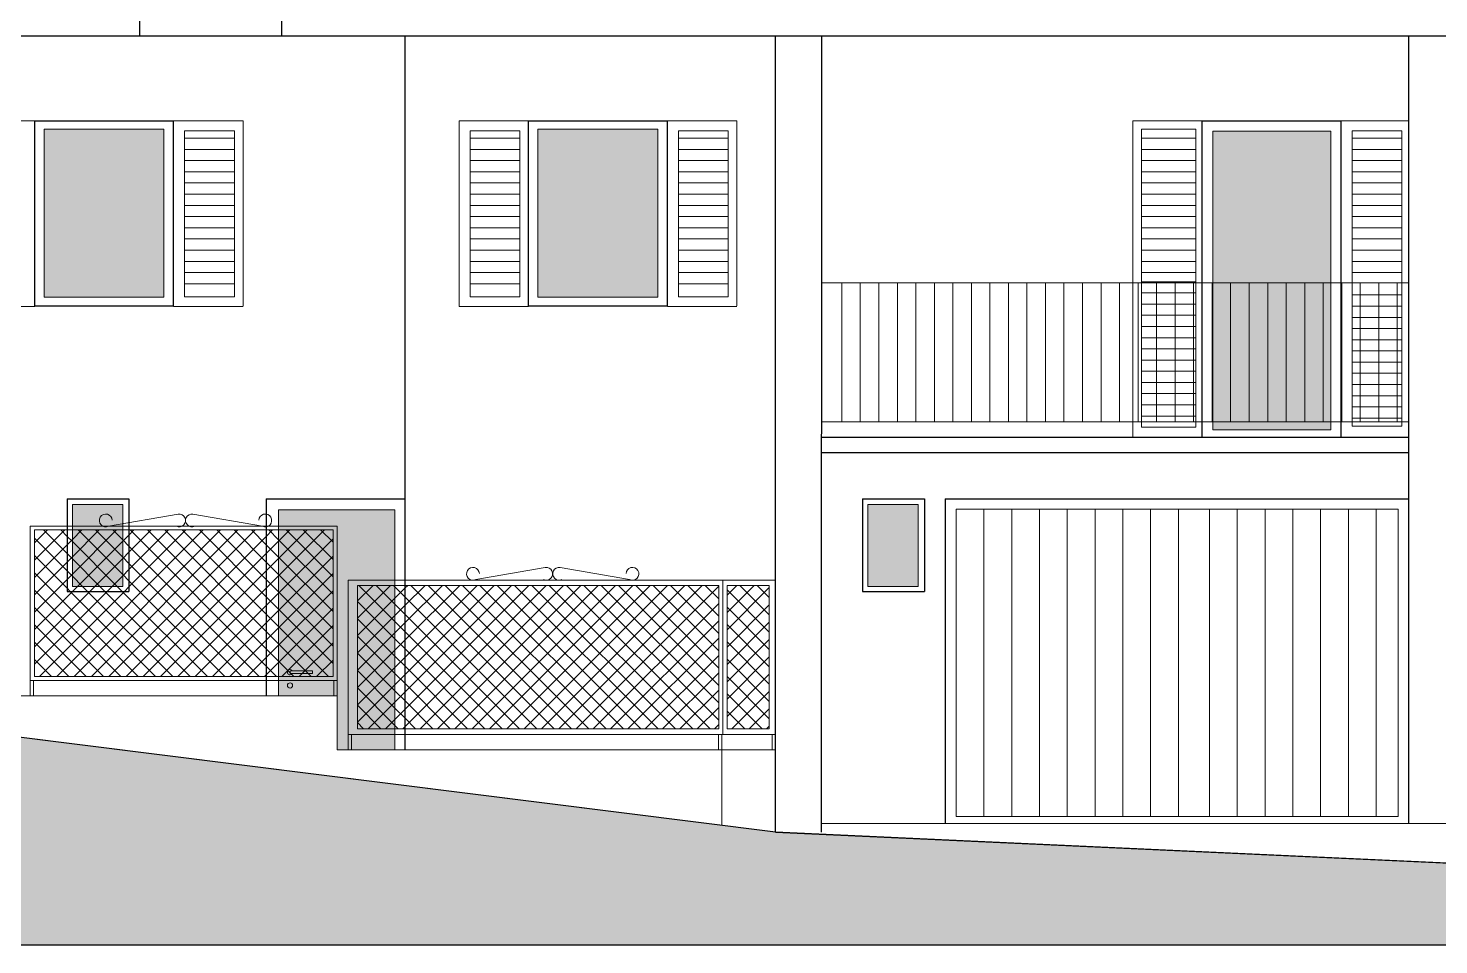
# Model space of a CAD drawing. Header units: millimetres. Extents: x -2768 to 386734, y -140 to 258833.
# Drawn here: x 189586 to 198727, y 137032 to 142972 of the extents above; entities that cross this region are included whole.
import ezdxf

# ---------------------------------------------------------------- set-up
doc = ezdxf.new("R2010")
doc.units = ezdxf.units.MM
for name, color, linetype, lineweight in [('GRIGLIATI', 9, 'Continuous', 0), ('parapetto', 251, 'Continuous', 9), ('rilievo', 7, 'Continuous', 25), ('VARIE', 4, 'Continuous', 13)]:
    doc.layers.add(name, color=color, linetype=linetype, lineweight=lineweight)
pattern_1 = [(45, (60438.22, 94638.37), (-56.1266, 56.1266), []), (135, (60438.22, 94638.37), (-56.1266, -56.1266), [])]

# ---------------------------------------------------------------- blocks, each defined once
blk = doc.blocks.new('CORNICE')
at = {"layer": 'GRIGLIATI', "linetype": 'ByBlock', "ltscale": 0.13}
blk.add_line((122172.1, 23177.5), (122623.1, 23256.6), dxfattribs=at)
for centre, start, end in [((122154.1, 23215), 1.97493, 295.64101), ((122629.2, 23215.4), 244.43617, 98.43443)]:
    blk.add_arc(centre, 41.6, start, end, dxfattribs=at)

msp = doc.modelspace()

# ---------------------------------------------------------------- hatches: boundary and pattern name
at = {"layer": 'GRIGLIATI', "ltscale": 0.13}
h = msp.add_hatch(dxfattribs=at)
h.set_pattern_fill('ANSI37', color=256, scale=0.25, style=0)
h.set_pattern_definition(pattern_1)
h.paths.add_polyline_path([(191128.3, 138771), (191128.3, 139720.6), (190238.9, 139720.6), (190238.9, 139322.3), (189838.9, 139322.3), (189838.9, 139720.6), (189627.2, 139720.6), (189627.2, 138771)])
h = msp.add_hatch(dxfattribs=at)
h.set_pattern_fill('ANSI37', color=256, scale=0.25, style=0)
h.set_pattern_definition(pattern_1)
h.paths.add_polyline_path([(190238.9, 139322.3), (190238.9, 139720.6), (190199.1, 139720.6), (190199.1, 139355), (189872.5, 139355), (189872.5, 139720.6), (189838.9, 139720.6), (189838.9, 139322.3)])
h = msp.add_hatch(dxfattribs=at)
h.set_pattern_fill('ANSI37', color=256, scale=0.25, style=0)
h.set_pattern_definition(pattern_1)
h.paths.add_polyline_path([(190199.1, 139355), (190199.1, 139720.6), (189872.5, 139720.6), (189872.5, 139355)])
h = msp.add_hatch(dxfattribs=at)
h.set_pattern_fill('ANSI37', color=256, scale=0.25, style=0)
h.set_pattern_definition(pattern_1)
h.paths.add_polyline_path([(191209.2, 138771), (191209.2, 139720.6), (191128.3, 139720.6), (191128.3, 138771)])
h = msp.add_hatch(dxfattribs=at)
h.set_pattern_fill('ANSI37', color=256, scale=0.25, style=0)
h.set_pattern_definition(pattern_1)
h.paths.add_polyline_path([(191561.5, 138771), (191561.5, 139720.6), (191209.2, 139720.6), (191209.2, 138771)])
h = msp.add_hatch(dxfattribs=at)
h.set_pattern_fill('ANSI37', color=256, scale=0.25, style=0)
h.set_pattern_definition(pattern_1)
h.paths.add_polyline_path([(191962.2, 138431.7), (191962.2, 139361.7), (191719.6, 139361.7), (191719.6, 138431.7)])
h = msp.add_hatch(dxfattribs=at)
h.set_pattern_fill('ANSI37', color=256, scale=0.25, style=0)
h.set_pattern_definition(pattern_1)
h.paths.add_polyline_path([(192028.3, 138431.7), (192028.3, 139361.7), (191962.2, 139361.7), (191962.2, 138431.7)])
h = msp.add_hatch(dxfattribs=at)
h.set_pattern_fill('ANSI37', color=256, scale=0.25, style=0)
h.set_pattern_definition(pattern_1)
h.paths.add_polyline_path([(194061.2, 138431.7), (194061.2, 139361.7), (192028.3, 139361.7), (192028.3, 138431.7)])
h = msp.add_hatch(dxfattribs=at)
h.set_pattern_fill('ANSI37', color=256, scale=0.25, style=0)
h.set_pattern_definition(pattern_1)
h.paths.add_polyline_path([(194115.1, 139361.7), (194115.1, 138431.7), (194388.2, 138431.7), (194388.2, 139361.7)])
at = {"layer": 'parapetto', "ltscale": 0.13}
h = msp.add_hatch(color=254, dxfattribs=at)
h.set_gradient(color1=(212, 206, 210), color2=(220, 215, 219), one_color=1)
h.paths.add_polyline_path([(194428.3, 137762.3), (183054.6, 139189.5), (183054.6, 137032.2), (207633.8, 137032.2), (207633.8, 137227.1), (198849.2, 137558.7), (198828.3, 137559.6)])
at = {"layer": 'rilievo', "linetype": 'ByBlock', "ltscale": 0.13}
h = msp.add_hatch(color=254, dxfattribs=at)
h.set_gradient(color1=(196, 192, 195), one_color=1)
h.paths.add_polyline_path([(189688.9, 142318.4), (189688.9, 141229.9), (190465.7, 141229.9), (190465.7, 142318.4)])
h = msp.add_hatch(color=254, dxfattribs=at)
h.set_gradient(color1=(196, 192, 195), one_color=1)
h.paths.add_polyline_path([(192888.9, 142318.4), (192888.9, 141229.9), (193665.7, 141229.9), (193665.7, 142318.4)])
h = msp.add_hatch(color=254, dxfattribs=at)
h.set_gradient(color1=(196, 192, 195), one_color=1)
h.paths.add_polyline_path([(197262.7, 142304.7), (197262.7, 140369.9), (198028.1, 140369.9), (198028.1, 142304.7)])
h = msp.add_hatch(color=254, dxfattribs=at)
h.set_gradient(color1=(196, 192, 195), one_color=1)
h.paths.add_polyline_path([(189872.5, 139885.7), (189872.5, 139355), (190199.1, 139355), (190199.1, 139885.7)])
h = msp.add_hatch(color=254, dxfattribs=at)
h.set_gradient(color1=(196, 192, 195), one_color=1)
h.paths.add_polyline_path([(195027.2, 139885.7), (195027.2, 139355), (195353.8, 139355), (195353.8, 139885.7)])
h = msp.add_hatch(color=254, dxfattribs=at)
h.set_gradient(color1=(196, 192, 195), one_color=1)
h.paths.add_polyline_path([(191962.2, 138295.2), (191962.2, 139851.1), (191209.2, 139851.1), (191209.2, 138645.7), (191589.1, 138645.7), (191589.1, 138295.2)])

# ---------------------------------------------------------------- linework, layer by layer
at = {"layer": 'GRIGLIATI', "ltscale": 0.13}
msp.add_line((194088.4, 138395.2), (194088.4, 139394.8), dxfattribs=at)
for points in [[(189599.7, 138745.7), (189599.7, 139745.3), (191589.1, 139745.3), (191589.1, 138745.7)], [(189627.2, 139720.6), (189627.2, 138771), (191561.5, 138771), (191561.5, 139720.6)], [(191660.7, 138395.2), (191660.7, 139394.8), (194428.3, 139394.8), (194428.3, 138395.2)], [(194061.2, 139361.7), (194061.2, 138431.7), (191719.6, 138431.7), (191719.6, 139361.7)], [(194115.1, 139361.7), (194115.1, 138431.7), (194388.2, 138431.7), (194388.2, 139361.7)], [(189599.7, 138745.7), (189599.7, 138645.7), (189621, 138645.7), (189621, 138745.7)], [(191567.8, 138745.7), (191567.8, 138645.7), (191589.1, 138645.7), (191589.1, 138745.7)], [(191660.7, 138395.2), (191660.7, 138295.2), (191681.9, 138295.2), (191681.9, 138395.2)], [(194059.6, 138395.2), (194059.6, 138295.2), (194080.9, 138295.2), (194080.9, 138395.2)], [(194407.1, 138395.2), (194407.1, 138295.2), (194428.3, 138295.2), (194428.3, 138395.2)]]:
    msp.add_lwpolyline(points, close=True, dxfattribs=at)
at = {"layer": 'parapetto', "ltscale": 0.13}
for p, q in [((189628.3, 141172.3), (189628.3, 142372.3)), ((189628.3, 142372.3), (189628.3, 141272.3)), ((190978.3, 141172.3), (190978.3, 142372.3)), ((190978.3, 142372.3), (190978.3, 141272.3)), ((192828.3, 142372.3), (192828.3, 141272.3)), ((194178.3, 141172.3), (194178.3, 142372.3)), ((194178.3, 142372.3), (194178.3, 141272.3)), ((196743.7, 142372.3), (196743.7, 140322.3)), ((197193.7, 142372.3), (196743.7, 142372.3)), ((197193.7, 140322.3), (197193.7, 142372.3)), ((190600, 142259.7), (190922.9, 142259.7)), ((192450, 142259.7), (192772.9, 142259.7)), ((193800, 142259.7), (194122.9, 142259.7)), ((196799.7, 142318.8), (196799.7, 140386.3)), ((197153.5, 142318.8), (196799.7, 142318.8)), ((196799.7, 142259.7), (197122.7, 142259.7)), ((196799.7, 142259.7), (197153.5, 142259.7)), ((197153.5, 140386.3), (197153.5, 142318.8)), ((198165.4, 142259.7), (198488.3, 142259.7)), ((190600, 142187.1), (190922.9, 142187.1)), ((192450, 142187.1), (192772.9, 142187.1)), ((193800, 142187.1), (194122.9, 142187.1)), ((196799.7, 142187.1), (197153.5, 142187.1)), ((198165.4, 142187.1), (198488.3, 142187.1)), ((190600, 142114.5), (190922.9, 142114.5)), ((192450, 142114.5), (192772.9, 142114.5)), ((193800, 142114.5), (194122.9, 142114.5)), ((196799.7, 142114.5), (197153.5, 142114.5)), ((198165.4, 142114.5), (198488.3, 142114.5)), ((190600, 142042), (190922.9, 142042)), ((190600, 141969.4), (190922.9, 141969.4)), ((192450, 142042), (192772.9, 142042)), ((192450, 141969.4), (192772.9, 141969.4)), ((193800, 142042), (194122.9, 142042)), ((193800, 141969.4), (194122.9, 141969.4)), ((196799.7, 142042), (197153.5, 142042)), ((196799.7, 141969.4), (197153.5, 141969.4)), ((198165.4, 142042), (198488.3, 142042)), ((198165.4, 141969.4), (198488.3, 141969.4)), ((190600, 141896.8), (190922.9, 141896.8)), ((192450, 141896.8), (192772.9, 141896.8)), ((193800, 141896.8), (194122.9, 141896.8)), ((196799.7, 141896.8), (197153.5, 141896.8)), ((198165.4, 141896.8), (198488.3, 141896.8)), ((190600, 141824.2), (190922.9, 141824.2)), ((192450, 141824.2), (192772.9, 141824.2)), ((193800, 141824.2), (194122.9, 141824.2)), ((196799.7, 141824.2), (197153.5, 141824.2)), ((198165.4, 141824.2), (198488.3, 141824.2)), ((190600, 141751.7), (190922.9, 141751.7)), ((192450, 141751.7), (192772.9, 141751.7)), ((193800, 141751.7), (194122.9, 141751.7)), ((196799.7, 141751.7), (197153.5, 141751.7)), ((198165.4, 141751.7), (198488.3, 141751.7)), ((190600, 141679.1), (190922.9, 141679.1)), ((190600, 141606.5), (190922.9, 141606.5)), ((192450, 141679.1), (192772.9, 141679.1)), ((192450, 141606.5), (192772.9, 141606.5)), ((193800, 141679.1), (194122.9, 141679.1)), ((193800, 141606.5), (194122.9, 141606.5)), ((196799.7, 141679.1), (197153.5, 141679.1)), ((196799.7, 141606.5), (197153.5, 141606.5)), ((198165.4, 141679.1), (198488.3, 141679.1)), ((198165.4, 141606.5), (198488.3, 141606.5)), ((190600, 141534), (190922.9, 141534)), ((192450, 141534), (192772.9, 141534)), ((193800, 141534), (194122.9, 141534)), ((196799.7, 141534), (197153.5, 141534)), ((198165.4, 141534), (198488.3, 141534)), ((190600, 141461.4), (190922.9, 141461.4)), ((192450, 141461.4), (192772.9, 141461.4)), ((193800, 141461.4), (194122.9, 141461.4)), ((196799.7, 141461.4), (197153.5, 141461.4)), ((198165.4, 141461.4), (198488.3, 141461.4)), ((190600, 141388.8), (190922.9, 141388.8)), ((190600, 141316.3), (190922.9, 141316.3)), ((192450, 141388.8), (192772.9, 141388.8)), ((192450, 141316.3), (192772.9, 141316.3)), ((193800, 141388.8), (194122.9, 141388.8)), ((193800, 141316.3), (194122.9, 141316.3)), ((194728.1, 141322.3), (198533.1, 141322.3)), ((194858.3, 141322.3), (194858.3, 140422.3)), ((194978.3, 141322.3), (194978.3, 140422.3)), ((195098.3, 141322.3), (195098.3, 140422.3)), ((195218.3, 141322.3), (195218.3, 140422.3)), ((195338.3, 141322.3), (195338.3, 140422.3)), ((195458.3, 141322.3), (195458.3, 140422.3)), ((195578.3, 141322.3), (195578.3, 140422.3)), ((195698.3, 141322.3), (195698.3, 140422.3)), ((195818.3, 141322.3), (195818.3, 140422.3)), ((195938.3, 141322.3), (195938.3, 140422.3)), ((196058.3, 141322.3), (196058.3, 140422.3)), ((196178.3, 141322.3), (196178.3, 140422.3)), ((196298.3, 141322.3), (196298.3, 140422.3)), ((196418.3, 141322.3), (196418.3, 140422.3)), ((196538.3, 141322.3), (196538.3, 140422.3)), ((196538.3, 141322.3), (196538.3, 140422.3)), ((196658.3, 141322.3), (196658.3, 140422.3)), ((196778.3, 141322.3), (196778.3, 140422.3)), ((196799.7, 141388.8), (197153.5, 141388.8)), ((196799.7, 141329.7), (197122.7, 141329.7)), ((196799.7, 141329.7), (197153.5, 141329.7)), ((196898.3, 141322.3), (196898.3, 140422.3)), ((197018.3, 141322.3), (197018.3, 140422.3)), ((197138.3, 141322.3), (197138.3, 140422.3)), ((197258.3, 141322.3), (197258.3, 140422.3)), ((197378.3, 141322.3), (197378.3, 140422.3)), ((197498.3, 141322.3), (197498.3, 140422.3)), ((197618.3, 141322.3), (197618.3, 140422.3)), ((197738.3, 141322.3), (197738.3, 140422.3)), ((197858.3, 141322.3), (197858.3, 140422.3)), ((197978.3, 141322.3), (197978.3, 140422.3)), ((198098.3, 141322.3), (198098.3, 140422.3)), ((198165.4, 141388.8), (198488.3, 141388.8)), ((198218.3, 141322.3), (198218.3, 140422.3)), ((198338.3, 141322.3), (198338.3, 140422.3)), ((198458.3, 141322.3), (198458.3, 140422.3)), ((196799.7, 141257.1), (197153.5, 141257.1)), ((198165.4, 141243.7), (198488.3, 141243.7)), ((196799.7, 141184.5), (197153.5, 141184.5)), ((198165.4, 141171.1), (198488.3, 141171.1)), ((196799.7, 141112), (197153.5, 141112)), ((198165.4, 141098.5), (198488.3, 141098.5)), ((196799.7, 141039.4), (197153.5, 141039.4)), ((196799.7, 140966.8), (197153.5, 140966.8)), ((198165.4, 141026), (198488.3, 141026)), ((198165.4, 140953.4), (198488.3, 140953.4)), ((196799.7, 140894.3), (197153.5, 140894.3)), ((198165.4, 140880.8), (198488.3, 140880.8)), ((196799.7, 140821.7), (197153.5, 140821.7)), ((198165.4, 140808.3), (198488.3, 140808.3)), ((196799.7, 140749.1), (197153.5, 140749.1)), ((196799.7, 140676.6), (197153.5, 140676.6)), ((198165.4, 140735.7), (198488.3, 140735.7)), ((196799.7, 140604), (197153.5, 140604)), ((198165.4, 140663.1), (198488.3, 140663.1)), ((198165.4, 140590.5), (198488.3, 140590.5)), ((196799.7, 140531.4), (197153.5, 140531.4)), ((198165.4, 140518), (198488.3, 140518)), ((194727.9, 140422.3), (198533, 140422.3)), ((196799.7, 140458.8), (197153.5, 140458.8)), ((198165.4, 140445.4), (198488.3, 140445.4)), ((196799.7, 140386.3), (197153.5, 140386.3)), ((195779.2, 139854.5), (195779.2, 137864.1)), ((195959.2, 139854.5), (195959.2, 137864.1)), ((196139.2, 139854.5), (196139.2, 137864.1)), ((196319.2, 139854.5), (196319.2, 137864.1)), ((196499.2, 139854.5), (196499.2, 137864.1)), ((196679.2, 139854.5), (196679.2, 137864.1)), ((196859.2, 139854.5), (196859.2, 137864.1)), ((197039.2, 139854.5), (197039.2, 137864.1)), ((197241.3, 139854.5), (197241.3, 137864.1)), ((197421.3, 139854.5), (197421.3, 137864.1)), ((197601.3, 139854.5), (197601.3, 137864.1)), ((197781.3, 139854.5), (197781.3, 137864.1)), ((197961.3, 139854.5), (197961.3, 137864.1)), ((198141.3, 139854.5), (198141.3, 137864.1)), ((198321.3, 139854.5), (198321.3, 137864.1)), ((191209.2, 139851.1), (191209.2, 138645.7)), ((191962.2, 139851.1), (191209.2, 139851.1)), ((191962.2, 138295.2), (191962.2, 139851.1))]:
    msp.add_line(p, q, dxfattribs=at)
for points in [[(189628.3, 142372.3), (189178.3, 142372.3), (189178.3, 141169.7), (189628.3, 141169.7)], [(190978.3, 142372.3), (190528.3, 142372.3), (190528.3, 141169.7), (190978.3, 141169.7)], [(192828.3, 142372.3), (192378.3, 142372.3), (192378.3, 141169.7), (192828.3, 141169.7)], [(194178.3, 142372.3), (193728.3, 142372.3), (193728.3, 141169.7), (194178.3, 141169.7)], [(198533.3, 142372.3), (198093.7, 142372.3), (198093.7, 140322.3), (198533.1, 140322.3)]]:
    msp.add_lwpolyline(points, dxfattribs=at)
for points in [[(189688.9, 142318.4), (189688.9, 141229.9), (190465.7, 141229.9), (190465.7, 142318.4)], [(190600, 142307.2), (190600, 141232), (190922.9, 141232), (190922.9, 142307.2)], [(192450, 142307.2), (192450, 141232), (192772.9, 141232), (192772.9, 142307.2)], [(192888.9, 142318.4), (192888.9, 141229.9), (193665.7, 141229.9), (193665.7, 142318.4)], [(193800, 142307.2), (193800, 141232), (194122.9, 141232), (194122.9, 142307.2)], [(197262.7, 142304.7), (197262.7, 140369.9), (198028.1, 140369.9), (198028.1, 142304.7)], [(198165.4, 142307.2), (198165.4, 140393.3), (198488.3, 140393.3), (198488.3, 142307.2)], [(189872.5, 139885.7), (189872.5, 139355), (190199.1, 139355), (190199.1, 139885.7)], [(195027.2, 139885.7), (195027.2, 139355), (195353.8, 139355), (195353.8, 139885.7)], [(195599.2, 139854.5), (195599.2, 137864.1), (198463.3, 137864.1), (198463.3, 139854.5)]]:
    msp.add_lwpolyline(points, close=True, dxfattribs=at)
at = {"layer": 'parapetto', "linetype": 'ByBlock', "ltscale": 0.13}
msp.add_lwpolyline([(191282.9, 138807), (191282.9, 138791.3), (191429.6, 138791.3), (191429.6, 138807)], close=True, dxfattribs=at)
msp.add_circle((191282.9, 138712.6), 16.8, dxfattribs=at)
msp.add_arc((191282.9, 138799.1), 16.8, 27.75996, 332.24004, dxfattribs=at)
at = {"layer": 'rilievo', "ltscale": 0.13}
for p, q in [((190308.3, 145126.1), (190308.3, 142922.3)), ((191228.3, 143022.3), (191228.3, 142922.3)), ((188428.3, 142922.3), (206128.3, 142922.3)), ((192028.3, 138295.2), (192028.3, 142922.3)), ((194428.3, 137762.3), (194428.3, 142922.3)), ((194727.6, 137762.3), (194728.3, 142922.3)), ((198532.6, 137817.6), (198533.3, 142922.3)), ((189628.3, 142372.3), (190528.3, 142372.3)), ((189628.3, 142372.3), (190528.3, 142372.3)), ((189628.3, 141172.3), (189628.3, 142372.3)), ((190528.3, 141172.3), (190528.3, 142372.3)), ((192828.3, 141172.3), (192828.3, 142372.3)), ((192828.3, 142372.3), (193728.3, 142372.3)), ((192828.3, 142372.3), (193728.3, 142372.3)), ((193728.3, 141172.3), (193728.3, 142372.3)), ((197193.7, 142372.3), (198093.7, 142372.3)), ((197193.7, 142372.3), (198093.7, 142372.3)), ((197193.7, 140322.3), (197193.7, 142372.3)), ((198093.7, 140322.3), (198093.7, 142372.3)), ((189628.3, 141172.3), (190528.3, 141172.3)), ((192828.3, 141172.3), (193728.3, 141172.3)), ((194727.9, 140322.3), (198533, 140322.3)), ((194727.9, 140222.3), (198533, 140222.3)), ((189838.9, 139922.3), (189838.9, 139322.3)), ((189838.9, 139922.3), (190238.9, 139922.3)), ((190238.9, 139922.3), (190238.9, 139322.3)), ((191128.3, 139922.3), (191128.3, 138645.7)), ((191128.3, 139922.3), (192028.3, 139922.3)), ((194993.5, 139922.3), (194993.5, 139322.3)), ((194993.5, 139922.3), (195393.5, 139922.3)), ((195393.5, 139922.3), (195393.5, 139322.3)), ((195528.3, 139922.3), (195528.3, 137818)), ((195528.3, 139922.3), (198533, 139922.3)), ((189838.9, 139322.3), (190238.9, 139322.3)), ((194993.5, 139322.3), (195393.5, 139322.3)), ((198532.8, 139322.3), (198533, 139322.3))]:
    msp.add_line(p, q, dxfattribs=at)
at = {"layer": 'rilievo', "linetype": 'ByBlock', "ltscale": 0.13}
for q in [(183054.6, 139189.5), (198849.2, 137558.7)]:
    msp.add_line((194428.3, 137762.3), q, dxfattribs=at)
msp.add_lwpolyline([(183054.6, 139189.5), (183054.6, 137032.2), (207633.8, 137032.2), (207633.8, 137227.1), (198828.3, 137559.6), (194428.3, 137762.3), (183054.6, 139189.5)], dxfattribs=at)
at = {"layer": 'VARIE', "ltscale": 0.13}
for p, q in [((191589.1, 138645.7), (189537.7, 138645.7)), ((194428.3, 138295.2), (191589.1, 138295.2)), ((194080.3, 138295.2), (194080.3, 137806)), ((198828.3, 137817.6), (194727.6, 137818.1))]:
    msp.add_line(p, q, dxfattribs=at)
at = {"layer": 'VARIE', "linetype": 'ByBlock', "ltscale": 0.13}
msp.add_line((191589.1, 138295.2), (191589.1, 138645.7), dxfattribs=at)

# ---------------------------------------------------------------- block references
at = {"layer": 'GRIGLIATI', "ltscale": 0.13, "xscale": -1, "rotation": 359.9999999999896}
for p in [(313276.6, 116566.7), (315655.8, 116221.3)]:
    msp.add_blockref('CORNICE', p, dxfattribs=at)
at = {"layer": 'parapetto', "ltscale": 0.13}
for p in [(67935, 116566.7), (70314.2, 116221.3)]:
    msp.add_blockref('CORNICE', p, dxfattribs=at)

doc.saveas('drawing.dxf')
